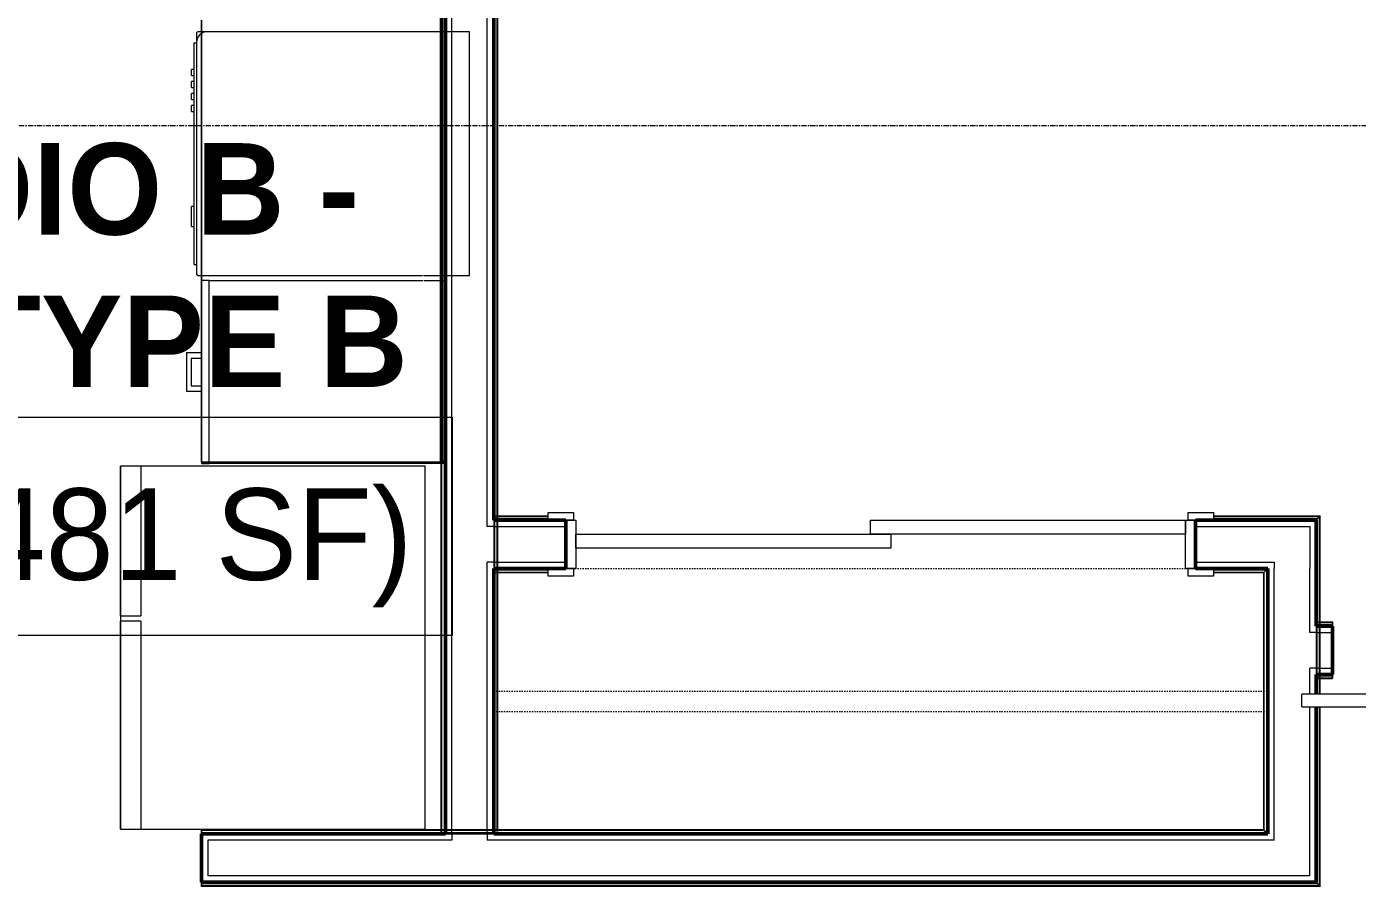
# Model space of a CAD drawing. Header units: inches. Extents: x -4235 to -464, y 9767 to 12347.
# Drawn here: x -3722.7 to -3591.7, y 10392.3 to 10476.9 of the extents above; entities that cross this region are included whole.
import ezdxf

# ---------------------------------------------------------------- set-up
doc = ezdxf.new("R2010")
doc.units = ezdxf.units.IN
doc.header["$MEASUREMENT"] = 0
doc.linetypes.add('Dash', pattern=[0.25, 0.125, -0.125])
doc.linetypes.add('Grid Line 1_2_', pattern=[0.875, 0.5, -0.125, 0.125, -0.125])
for name, color, linetype, lineweight in [('0-1', 7, 'Continuous', 5), ('0-2', 10, 'Continuous', 9), ('A-AREA-IDEN', 2, 'Continuous', 9), ('A-DOOR-1', 7, 'Continuous', 9), ('A-DOOR-2', 90, 'Continuous', 20), ('A-DOOR-3', 250, 'Continuous', 50), ('A-DOOR-FRAM-1', 90, 'Continuous', 20), ('A-WALL-1', 250, 'Continuous', 50), ('A-WALL-2', 50, 'Continuous', 13), ('A-WALL-3', 10, 'Continuous', 9), ('A-WALL-4', 254, 'Continuous', 9), ('A-WALL-5', 7, 'Continuous', 9), ('A-WALL-6', 113, 'Continuous', 9), ('Q-CASE-1', 254, 'Continuous', 9), ('Q-CASE-2', 7, 'Continuous', 9), ('Q-CASE-3', 10, 'Continuous', 9), ('Q-CASE-HDLN-1', 7, 'Dash', 9), ('Q-SPCQ-1', 7, 'Continuous', 9), ('Q-SPCQ-2', 10, 'Continuous', 9), ('Q-SPCQ-3', 254, 'Continuous', 9), ('S-GRID-1', 1, 'Grid Line 1_2_', 9)]:
    doc.layers.add(name, color=color, linetype=linetype, lineweight=lineweight)
doc.styles.add('Century Gothic', font='ufonts.com_century-gothic.ttf', dxfattribs={"height": 9})
doc.styles.add('Century Gothic_B', font='GOTHICB.TTF', dxfattribs={"height": 9})

# ---------------------------------------------------------------- blocks, each defined once
blk = doc.blocks.new('Basic Wall _ INT - W4BØF - _5_8 GYP - 2X4 WOOD_BATT_ - 5_8 GYP_ - ___-2693823-BACKGROUND - 3RD FLOOR')
at = {"layer": 'A-WALL-3'}
for p, q in [((-3595.78, 10418.06), (-3595.78, 10418.35)), ((-3595.78, 10418.35), (-3595.78, 10418.29)), ((-3595.78, 10418.29), (-3595.78, 10418.15)), ((-3595.78, 10418.14), (-3595.78, 10418.08)), ((-3595.78, 10418), (-3595.78, 10418.06)), ((-3595.78, 10417.96), (-3595.78, 10417.94)), ((-3595.58, 10418.29), (-3595.51, 10418.29)), ((-3595.49, 10418.29), (-3595.4, 10418.29)), ((-3557.45, 10418.29), (-3557.34, 10418.29)), ((-3557.34, 10418.29), (-3557.25, 10418.29)), ((-3557.25, 10418.29), (-3557.19, 10418.29)), ((-3557.05, 10418.29), (-3556.46, 10418.29)), ((-3552.3, 10417.94), (-3557.05, 10417.94)), ((-3556.42, 10418.29), (-3552.92, 10418.29)), ((-3552.88, 10418.29), (-3552.3, 10418.29)), ((-3552.15, 10418.29), (-3552.1, 10418.29)), ((-3552.09, 10418.29), (-3552, 10418.29)), ((-3552, 10418.29), (-3551.89, 10418.29)), ((-3504.48, 10417.94), (-3505.3, 10417.94)), ((-3504.48, 10418.08), (-3504.48, 10418.14)), ((-3504.48, 10417.94), (-3504.48, 10417.96))]:
    blk.add_line(p, q, dxfattribs=at)
at = {"layer": 'A-WALL-4'}
for p, q in [((-3595.78, 10417.98), (-3595.78, 10418)), ((-3595.78, 10417.94), (-3595.78, 10417.98)), ((-3594.18, 10417.94), (-3595.78, 10417.94)), ((-3595.58, 10418.35), (-3595.51, 10418.35)), ((-3595.49, 10418.35), (-3595.4, 10418.35)), ((-3595.37, 10418.29), (-3594.18, 10418.29)), ((-3594.18, 10418.29), (-3594.18, 10418.35)), ((-3594.18, 10418.15), (-3594.18, 10418.29)), ((-3594.18, 10418.08), (-3594.18, 10418.14)), ((-3594.18, 10417.94), (-3594.18, 10417.96)), ((-3558.18, 10418.35), (-3558.18, 10418.29)), ((-3558.18, 10418.29), (-3558.18, 10418.15)), ((-3558.18, 10418.29), (-3557.45, 10418.29)), ((-3558.18, 10418.14), (-3558.18, 10418.08)), ((-3558.18, 10417.96), (-3558.18, 10417.94)), ((-3557.05, 10417.94), (-3558.18, 10417.94)), ((-3557.45, 10418.35), (-3557.34, 10418.35)), ((-3557.34, 10418.35), (-3557.25, 10418.35)), ((-3557.25, 10418.35), (-3557.19, 10418.35)), ((-3557.05, 10418.35), (-3552.3, 10418.35)), ((-3556.44, 10418.06), (-3557.05, 10418.06)), ((-3552.92, 10418.06), (-3556.42, 10418.06)), ((-3552.3, 10418.06), (-3552.91, 10418.06)), ((-3505.3, 10417.94), (-3552.3, 10417.94)), ((-3552.15, 10418.35), (-3552.1, 10418.35)), ((-3552.09, 10418.35), (-3552, 10418.35)), ((-3552, 10418.35), (-3551.89, 10418.35)), ((-3551.89, 10418.29), (-3504.48, 10418.29)), ((-3504.48, 10418.06), (-3505.3, 10418.06)), ((-3504.48, 10418.29), (-3504.48, 10418.35)), ((-3504.48, 10418.16), (-3504.48, 10418.29)), ((-3504.48, 10418.14), (-3504.48, 10418.08)), ((-3504.48, 10418.08), (-3504.48, 10418.06)), ((-3504.48, 10418.06), (-3504.48, 10418.04)), ((-3504.48, 10418.04), (-3504.48, 10417.98)), ((-3504.48, 10417.98), (-3504.48, 10417.94))]:
    blk.add_line(p, q, dxfattribs=at)
at = {"layer": 'A-WALL-5'}
for p, q in [((-3594.18, 10418.06), (-3595.78, 10418.06)), ((-3595.37, 10418.35), (-3594.18, 10418.35)), ((-3594.18, 10418.35), (-3594.18, 10418.06)), ((-3594.18, 10418.06), (-3594.18, 10417.98)), ((-3594.18, 10417.98), (-3594.18, 10417.94)), ((-3558.18, 10418.06), (-3558.18, 10418.35)), ((-3558.18, 10418.35), (-3557.46, 10418.35)), ((-3557.05, 10418.06), (-3558.18, 10418.06)), ((-3558.18, 10417.98), (-3558.18, 10418.06)), ((-3558.18, 10417.94), (-3558.18, 10417.98)), ((-3505.3, 10418.06), (-3552.3, 10418.06)), ((-3551.89, 10418.35), (-3504.48, 10418.35)), ((-3504.48, 10418.35), (-3504.48, 10418.16))]:
    blk.add_line(p, q, dxfattribs=at)
blk = doc.blocks.new('Basic Wall _ INT - W4BØF - _5_8 GYP - 2X4 WOOD_BATT_ - 5_8 GYP_ - ___-2693824-BACKGROUND - 3RD FLOOR')
at = {"layer": 'A-WALL-3'}
for p, q in [((-3595.78, 10413.19), (-3595.78, 10413.17)), ((-3595.78, 10413.06), (-3595.78, 10413.13)), ((-3595.78, 10412.78), (-3595.78, 10413.06)), ((-3595.78, 10413.05), (-3595.78, 10412.99)), ((-3595.78, 10412.98), (-3595.78, 10412.84)), ((-3595.78, 10412.84), (-3595.78, 10412.78)), ((-3595.58, 10412.84), (-3595.53, 10412.84)), ((-3595.49, 10412.84), (-3595.37, 10412.84)), ((-3504.48, 10413.19), (-3505.3, 10413.19)), ((-3505.3, 10412.84), (-3504.48, 10412.84)), ((-3504.48, 10413.17), (-3504.48, 10413.19)), ((-3504.48, 10412.99), (-3504.48, 10413.05)), ((-3504.48, 10412.84), (-3504.48, 10412.98)), ((-3504.48, 10412.78), (-3504.48, 10412.84))]:
    blk.add_line(p, q, dxfattribs=at)
at = {"layer": 'A-WALL-4'}
for p, q in [((-3595.78, 10413.15), (-3595.78, 10413.19)), ((-3594.18, 10413.19), (-3595.78, 10413.19)), ((-3595.78, 10413.13), (-3595.78, 10413.15)), ((-3595.58, 10412.78), (-3595.53, 10412.78)), ((-3595.49, 10412.78), (-3595.37, 10412.78)), ((-3595.37, 10412.84), (-3594.18, 10412.84)), ((-3594.18, 10413.17), (-3594.18, 10413.19)), ((-3594.18, 10412.99), (-3594.18, 10413.05)), ((-3594.18, 10412.84), (-3594.18, 10412.98)), ((-3594.18, 10412.78), (-3594.18, 10412.84)), ((-3558.18, 10413.19), (-3558.18, 10413.17)), ((-3505.3, 10413.19), (-3558.18, 10413.19)), ((-3558.18, 10413.05), (-3558.18, 10412.99)), ((-3558.18, 10412.98), (-3558.18, 10412.84)), ((-3558.18, 10412.84), (-3558.18, 10412.78)), ((-3558.18, 10412.84), (-3505.3, 10412.84)), ((-3505.3, 10413.06), (-3504.48, 10413.06)), ((-3505.3, 10412.78), (-3504.48, 10412.78)), ((-3504.48, 10413.19), (-3504.48, 10413.15)), ((-3504.48, 10413.15), (-3504.48, 10413.13)), ((-3504.48, 10413.13), (-3504.48, 10413.09)), ((-3504.48, 10413.09), (-3504.48, 10413.07)), ((-3504.48, 10413.07), (-3504.48, 10413.06)), ((-3504.48, 10413.06), (-3504.48, 10412.78))]:
    blk.add_line(p, q, dxfattribs=at)
at = {"layer": 'A-WALL-5'}
for p, q in [((-3595.78, 10413.06), (-3594.18, 10413.06)), ((-3595.37, 10412.78), (-3594.18, 10412.78)), ((-3594.18, 10413.19), (-3594.18, 10413.15)), ((-3594.18, 10413.15), (-3594.18, 10413.06)), ((-3594.18, 10413.06), (-3594.18, 10412.78)), ((-3558.18, 10413.15), (-3558.18, 10413.19)), ((-3558.18, 10413.06), (-3558.18, 10413.15)), ((-3558.18, 10413.06), (-3505.3, 10413.06)), ((-3558.18, 10412.78), (-3558.18, 10413.06)), ((-3558.18, 10412.78), (-3505.3, 10412.78))]:
    blk.add_line(p, q, dxfattribs=at)
blk = doc.blocks.new('Basic Wall _ INT - W4BØF - _5_8 GYP - 2X4 WOOD_BATT_ - 5_8 GYP_ - ___-2693827-BACKGROUND - 3RD FLOOR')
at = {"layer": 'A-WALL-3'}
for p, q in [((-3676.74, 10423.61), (-3676.74, 10423.59)), ((-3676.74, 10423.49), (-3676.74, 10423.55)), ((-3676.74, 10423.2), (-3676.74, 10423.49)), ((-3676.74, 10423.47), (-3676.74, 10423.41)), ((-3676.74, 10423.41), (-3676.74, 10423.26)), ((-3676.74, 10423.26), (-3676.74, 10423.2)), ((-3676.59, 10423.26), (-3676.54, 10423.26)), ((-3676.52, 10423.26), (-3676.45, 10423.26)), ((-3676.43, 10423.26), (-3676.33, 10423.26)), ((-3669.64, 10423.61), (-3671.39, 10423.61)), ((-3605.89, 10423.61), (-3607.64, 10423.61)), ((-3600.94, 10423.2), (-3600.88, 10423.26)), ((-3600.88, 10423.26), (-3600.74, 10423.41)), ((-3600.73, 10423.41), (-3600.67, 10423.47)), ((-3600.55, 10423.59), (-3600.53, 10423.61))]:
    blk.add_line(p, q, dxfattribs=at)
at = {"layer": 'A-WALL-4'}
for p, q in [((-3676.74, 10423.57), (-3676.74, 10423.61)), ((-3671.39, 10423.61), (-3676.74, 10423.61)), ((-3676.74, 10423.55), (-3676.74, 10423.57)), ((-3676.59, 10423.2), (-3676.54, 10423.2)), ((-3676.52, 10423.2), (-3676.45, 10423.2)), ((-3676.43, 10423.2), (-3676.33, 10423.2)), ((-3676.33, 10423.26), (-3671.39, 10423.26)), ((-3600.53, 10423.61), (-3605.89, 10423.61)), ((-3605.89, 10423.26), (-3600.88, 10423.26))]:
    blk.add_line(p, q, dxfattribs=at)
at = {"layer": 'A-WALL-5'}
for p, q in [((-3676.74, 10423.49), (-3671.39, 10423.49)), ((-3676.33, 10423.2), (-3671.39, 10423.2)), ((-3605.89, 10423.49), (-3600.66, 10423.49)), ((-3605.89, 10423.2), (-3600.94, 10423.2))]:
    blk.add_line(p, q, dxfattribs=at)
at = {"layer": 'A-WALL-5', "flags": 128}
for points in [[(-3600.66, 10423.49), (-3600.67, 10423.47), (-3600.73, 10423.41), (-3600.82, 10423.32), (-3600.94, 10423.2)], [(-3600.57, 10423.57), (-3600.59, 10423.55), (-3600.61, 10423.53), (-3600.63, 10423.51), (-3600.64, 10423.5), (-3600.65, 10423.49), (-3600.66, 10423.49)]]:
    blk.add_lwpolyline(points, dxfattribs=at)
blk = doc.blocks.new('Basic Wall _ INT - W4BØF - _5_8 GYP - 2X4 WOOD_BATT_ - 5_8 GYP_ - ___-2693828-BACKGROUND - 3RD FLOOR')
at = {"layer": 'A-WALL-3'}
for p, q in [((-3676.74, 10428.49), (-3676.74, 10428.78)), ((-3676.74, 10428.78), (-3676.74, 10428.72)), ((-3676.74, 10428.72), (-3676.74, 10428.57)), ((-3676.74, 10428.57), (-3676.74, 10428.5)), ((-3676.74, 10428.43), (-3676.74, 10428.49)), ((-3676.74, 10428.39), (-3676.74, 10428.36)), ((-3676.58, 10428.72), (-3676.54, 10428.72)), ((-3676.52, 10428.72), (-3676.45, 10428.72)), ((-3676.42, 10428.72), (-3676.33, 10428.72)), ((-3669.64, 10428.36), (-3671.39, 10428.36)), ((-3595.78, 10428.36), (-3595.76, 10428.39)), ((-3595.64, 10428.5), (-3595.58, 10428.57)), ((-3595.57, 10428.57), (-3595.43, 10428.72)), ((-3595.43, 10428.72), (-3595.37, 10428.78))]:
    blk.add_line(p, q, dxfattribs=at)
at = {"layer": 'A-WALL-4'}
for p, q in [((-3676.74, 10428.41), (-3676.74, 10428.43)), ((-3676.74, 10428.36), (-3676.74, 10428.41)), ((-3671.39, 10428.36), (-3676.74, 10428.36)), ((-3676.58, 10428.78), (-3676.54, 10428.78)), ((-3676.52, 10428.78), (-3676.45, 10428.78)), ((-3676.42, 10428.78), (-3676.33, 10428.78)), ((-3676.33, 10428.72), (-3671.39, 10428.72)), ((-3605.89, 10428.72), (-3595.43, 10428.72)), ((-3595.78, 10428.36), (-3605.89, 10428.36))]:
    blk.add_line(p, q, dxfattribs=at)
at = {"layer": 'A-WALL-5'}
for p, q in [((-3671.39, 10428.49), (-3676.74, 10428.49)), ((-3676.33, 10428.78), (-3671.39, 10428.78)), ((-3605.89, 10428.78), (-3595.37, 10428.78)), ((-3595.66, 10428.49), (-3605.89, 10428.49))]:
    blk.add_line(p, q, dxfattribs=at)
at = {"layer": 'A-WALL-5', "flags": 128}
for points in [[(-3595.66, 10428.49), (-3595.66, 10428.49), (-3595.67, 10428.48), (-3595.68, 10428.47), (-3595.7, 10428.45), (-3595.72, 10428.43), (-3595.74, 10428.41)], [(-3595.37, 10428.78), (-3595.49, 10428.66), (-3595.58, 10428.57), (-3595.64, 10428.51), (-3595.66, 10428.49)]]:
    blk.add_lwpolyline(points, dxfattribs=at)
blk = doc.blocks.new('SLIDING - FLUSH - 5-0 x 6-8-3203586-BACKGROUND - 3RD FLOOR')
at = {"layer": 'A-DOOR-1'}
for p, q in [((-32.75, 3.25), (-30.25, 3.25)), ((-32.75, 2.5), (-32.75, 3.25)), ((-30.25, 3.25), (-30.25, 2.5)), ((30.25, 3.25), (32.75, 3.25)), ((30.25, 2.5), (30.25, 3.25)), ((32.75, 3.25), (32.75, 2.5)), ((-30.25, 2.5), (-32.75, 2.5)), ((32.75, 2.5), (30.25, 2.5)), ((-32.75, -2.25), (-30.25, -2.25)), ((-32.75, -3), (-32.75, -2.25)), ((-30.25, -2.25), (-30.25, -3)), ((30.25, -2.25), (32.75, -2.25)), ((30.25, -3), (30.25, -2.25)), ((32.75, -2.25), (32.75, -3)), ((-30.25, -3), (-32.75, -3)), ((32.75, -3), (30.25, -3))]:
    blk.add_line(p, q, dxfattribs=at)
at = {"layer": 'A-DOOR-2'}
for p, q in [((-1, -0.88), (-1, 0.5)), ((-1, 0.5), (30, 0.5)), ((30, 0.5), (30, -0.88)), ((-30, -2.25), (-30, -0.88)), ((-30, -0.88), (1, -0.88)), ((30, -0.88), (-1, -0.88)), ((1, -0.88), (1, -2.25)), ((1, -2.25), (-30, -2.25))]:
    blk.add_line(p, q, dxfattribs=at)
at = {"layer": 'A-DOOR-FRAM-1'}
for p, q in [((-31, -2.25), (-31, 2.5)), ((-31, 2.5), (-30, 2.5)), ((-30, 2.5), (-30, -2.25)), ((30, 2.5), (31, 2.5)), ((30, -2.25), (30, 2.5)), ((31, 2.5), (31, -2.25)), ((-30, -2.25), (-31, -2.25)), ((31, -2.25), (30, -2.25))]:
    blk.add_line(p, q, dxfattribs=at)
blk = doc.blocks.new('Basic Wall _ INT - W4BØF - _5_8 GYP - 2X4 WOOD_BATT_ - 5_8 GYP_ - ___-2693829-BACKGROUND - 3RD FLOOR')
at = {"layer": 'A-WALL-3'}
for p, q in [((-3681.84, 10546.99), (-3681.9, 10546.99)), ((-3681.7, 10546.99), (-3681.84, 10546.99)), ((-3681.84, 10545.94), (-3681.84, 10546.99)), ((-3681.63, 10546.99), (-3681.69, 10546.99)), ((-3681.49, 10546.99), (-3681.52, 10546.99)), ((-3681.49, 10546.99), (-3681.49, 10545.94)), ((-3681.84, 10543.51), (-3681.84, 10545.94)), ((-3681.62, 10545.94), (-3681.62, 10545.13)), ((-3681.62, 10545.04), (-3681.62, 10509.94)), ((-3681.49, 10545.94), (-3681.49, 10509.94)), ((-3681.84, 10509.94), (-3681.84, 10543.42)), ((-3681.49, 10509.94), (-3681.49, 10476.94)), ((-3681.84, 10476.44), (-3681.84, 10476.94)), ((-3681.62, 10476.94), (-3681.62, 10476.44)), ((-3681.49, 10476.94), (-3681.49, 10476.44)), ((-3681.84, 10437.06), (-3681.84, 10452.44)), ((-3681.62, 10452.44), (-3681.62, 10435.15)), ((-3681.49, 10452.44), (-3681.49, 10434.09)), ((-3681.84, 10434.09), (-3681.84, 10437.01)), ((-3681.62, 10435.05), (-3681.62, 10434.09)), ((-3681.62, 10397.49), (-3681.9, 10397.49)), ((-3681.9, 10397.49), (-3681.84, 10397.49)), ((-3681.84, 10397.81), (-3681.84, 10397.9)), ((-3681.84, 10397.71), (-3681.84, 10397.78)), ((-3681.84, 10397.65), (-3681.84, 10397.69)), ((-3681.84, 10397.49), (-3681.7, 10397.49)), ((-3681.69, 10397.49), (-3681.63, 10397.49)), ((-3681.56, 10397.49), (-3681.62, 10397.49)), ((-3681.52, 10397.49), (-3681.49, 10397.49))]:
    blk.add_line(p, q, dxfattribs=at)
at = {"layer": 'A-WALL-4'}
for p, q in [((-3681.9, 10546.99), (-3681.64, 10546.99)), ((-3681.9, 10545.94), (-3681.9, 10546.99)), ((-3681.64, 10546.99), (-3681.62, 10546.99)), ((-3681.62, 10546.99), (-3681.62, 10545.94)), ((-3681.62, 10546.99), (-3681.59, 10546.99)), ((-3681.59, 10546.99), (-3681.57, 10546.99)), ((-3681.57, 10546.99), (-3681.56, 10546.99)), ((-3681.56, 10546.99), (-3681.53, 10546.99)), ((-3681.53, 10546.99), (-3681.49, 10546.99)), ((-3681.9, 10520.19), (-3681.9, 10520.94)), ((-3681.9, 10476.44), (-3681.9, 10476.94)), ((-3681.9, 10437.59), (-3681.9, 10452.44)), ((-3681.9, 10434.09), (-3681.9, 10437.53)), ((-3681.84, 10397.9), (-3681.84, 10434.09)), ((-3681.49, 10434.09), (-3681.49, 10397.49)), ((-3681.9, 10397.81), (-3681.9, 10397.9)), ((-3681.9, 10397.71), (-3681.9, 10397.78)), ((-3681.9, 10397.65), (-3681.9, 10397.69)), ((-3681.53, 10397.49), (-3681.56, 10397.49)), ((-3681.49, 10397.49), (-3681.53, 10397.49))]:
    blk.add_line(p, q, dxfattribs=at)
at = {"layer": 'A-WALL-5'}
for p, q in [((-3681.9, 10397.9), (-3681.9, 10434.09)), ((-3681.62, 10434.09), (-3681.62, 10397.49))]:
    blk.add_line(p, q, dxfattribs=at)
blk = doc.blocks.new('Basic Wall _ INT - W4BØF - _5_8 GYP - 2X4 WOOD_BATT_ - 5_8 GYP_ - ___-2693830-BACKGROUND - 3RD FLOOR')
at = {"layer": 'A-WALL-3'}
for p, q in [((-3676.72, 10546.99), (-3676.74, 10546.99)), ((-3676.74, 10546.99), (-3676.74, 10545.94)), ((-3676.54, 10546.99), (-3676.6, 10546.99)), ((-3676.39, 10546.99), (-3676.54, 10546.99)), ((-3676.33, 10546.99), (-3676.39, 10546.99)), ((-3676.39, 10545.94), (-3676.39, 10546.99)), ((-3676.74, 10428.36), (-3676.74, 10423.61)), ((-3676.39, 10428.66), (-3676.39, 10428.77)), ((-3676.39, 10428.57), (-3676.39, 10428.65)), ((-3676.39, 10428.51), (-3676.39, 10428.56)), ((-3676.39, 10424.24), (-3676.39, 10428.33)), ((-3676.39, 10423.61), (-3676.39, 10424.21)), ((-3676.39, 10423.41), (-3676.39, 10423.47)), ((-3676.39, 10423.32), (-3676.39, 10423.41)), ((-3676.39, 10423.2), (-3676.39, 10423.31)), ((-3676.74, 10397.49), (-3676.72, 10397.49)), ((-3676.62, 10397.49), (-3676.68, 10397.49)), ((-3676.33, 10397.49), (-3676.62, 10397.49)), ((-3676.6, 10397.49), (-3676.54, 10397.49)), ((-3676.54, 10397.49), (-3676.39, 10397.49)), ((-3676.39, 10397.82), (-3676.39, 10397.9)), ((-3676.39, 10397.72), (-3676.39, 10397.78)), ((-3676.39, 10397.49), (-3676.33, 10397.49))]:
    blk.add_line(p, q, dxfattribs=at)
at = {"layer": 'A-WALL-4'}
for p, q in [((-3676.74, 10546.99), (-3676.7, 10546.99)), ((-3676.7, 10546.99), (-3676.64, 10546.99)), ((-3676.64, 10546.99), (-3676.63, 10546.99)), ((-3676.63, 10546.99), (-3676.62, 10546.99)), ((-3676.62, 10545.94), (-3676.62, 10546.99)), ((-3676.62, 10546.99), (-3676.33, 10546.99)), ((-3676.33, 10545.94), (-3676.33, 10546.99)), ((-3676.74, 10545.94), (-3676.74, 10428.36)), ((-3676.39, 10428.77), (-3676.39, 10545.94)), ((-3676.62, 10424.24), (-3676.62, 10428.35)), ((-3676.33, 10428.66), (-3676.33, 10428.77)), ((-3676.33, 10428.57), (-3676.33, 10428.65)), ((-3676.33, 10428.51), (-3676.33, 10428.56)), ((-3676.33, 10424.24), (-3676.33, 10428.33)), ((-3676.62, 10423.61), (-3676.62, 10424.23)), ((-3676.33, 10423.61), (-3676.33, 10424.2)), ((-3676.74, 10423.61), (-3676.74, 10397.49)), ((-3676.39, 10397.9), (-3676.39, 10423.2)), ((-3676.33, 10423.41), (-3676.33, 10423.47)), ((-3676.33, 10423.32), (-3676.33, 10423.41)), ((-3676.33, 10423.2), (-3676.33, 10423.31)), ((-3676.7, 10397.49), (-3676.74, 10397.49)), ((-3676.68, 10397.49), (-3676.7, 10397.49)), ((-3676.33, 10397.82), (-3676.33, 10397.9)), ((-3676.33, 10397.72), (-3676.33, 10397.78))]:
    blk.add_line(p, q, dxfattribs=at)
at = {"layer": 'A-WALL-5'}
for p, q in [((-3676.62, 10428.36), (-3676.62, 10545.94)), ((-3676.33, 10428.78), (-3676.33, 10545.94)), ((-3676.62, 10397.49), (-3676.62, 10423.61)), ((-3676.33, 10397.9), (-3676.33, 10423.2))]:
    blk.add_line(p, q, dxfattribs=at)
blk = doc.blocks.new('Basic Wall _ INT - W4BØF - _5_8 GYP - 2X4 WOOD_BATT_ - 5_8 GYP_ - ___-2693831-BACKGROUND - 3RD FLOOR')
at = {"layer": 'A-WALL-3'}
for p, q in [((-3681.79, 10397.84), (-3681.9, 10397.84)), ((-3681.69, 10397.84), (-3681.78, 10397.84)), ((-3681.64, 10397.84), (-3681.69, 10397.84)), ((-3680.87, 10397.84), (-3681.49, 10397.84)), ((-3681.49, 10397.49), (-3676.74, 10397.49)), ((-3677.37, 10397.84), (-3680.82, 10397.84)), ((-3676.74, 10397.84), (-3677.36, 10397.84)), ((-3676.54, 10397.84), (-3676.6, 10397.84)), ((-3676.45, 10397.84), (-3676.54, 10397.84)), ((-3676.33, 10397.84), (-3676.45, 10397.84)), ((-3600.88, 10397.84), (-3600.94, 10397.9)), ((-3600.74, 10397.7), (-3600.88, 10397.84)), ((-3600.67, 10397.63), (-3600.73, 10397.69)), ((-3600.53, 10397.49), (-3600.55, 10397.51))]:
    blk.add_line(p, q, dxfattribs=at)
at = {"layer": 'A-WALL-4'}
for p, q in [((-3705.49, 10397.9), (-3705.49, 10397.84)), ((-3705.49, 10397.84), (-3705.49, 10397.7)), ((-3681.9, 10397.84), (-3705.49, 10397.84)), ((-3705.49, 10397.69), (-3705.49, 10397.63)), ((-3705.49, 10397.51), (-3705.49, 10397.49)), ((-3705.49, 10397.49), (-3681.49, 10397.49)), ((-3681.79, 10397.9), (-3681.9, 10397.9)), ((-3681.69, 10397.9), (-3681.78, 10397.9)), ((-3681.64, 10397.9), (-3681.69, 10397.9)), ((-3680.82, 10397.9), (-3681.49, 10397.9)), ((-3680.87, 10397.61), (-3681.49, 10397.61)), ((-3677.37, 10397.61), (-3680.85, 10397.61)), ((-3677.37, 10397.9), (-3680.81, 10397.9)), ((-3676.74, 10397.9), (-3677.36, 10397.9)), ((-3676.74, 10397.61), (-3677.36, 10397.61)), ((-3676.74, 10397.49), (-3600.53, 10397.49)), ((-3676.54, 10397.9), (-3676.6, 10397.9)), ((-3676.45, 10397.9), (-3676.54, 10397.9)), ((-3676.33, 10397.9), (-3676.45, 10397.9)), ((-3600.88, 10397.84), (-3676.33, 10397.84))]:
    blk.add_line(p, q, dxfattribs=at)
at = {"layer": 'A-WALL-5'}
for p, q in [((-3705.49, 10397.61), (-3705.49, 10397.9)), ((-3681.9, 10397.9), (-3705.49, 10397.9)), ((-3681.49, 10397.61), (-3705.49, 10397.61)), ((-3705.49, 10397.53), (-3705.49, 10397.61)), ((-3705.49, 10397.49), (-3705.49, 10397.53)), ((-3600.66, 10397.61), (-3676.74, 10397.61)), ((-3600.94, 10397.9), (-3676.33, 10397.9))]:
    blk.add_line(p, q, dxfattribs=at)
at = {"layer": 'A-WALL-5', "flags": 128}
for points in [[(-3600.94, 10397.9), (-3600.82, 10397.78), (-3600.73, 10397.69), (-3600.67, 10397.63), (-3600.66, 10397.61)], [(-3600.66, 10397.61), (-3600.65, 10397.61), (-3600.64, 10397.6), (-3600.63, 10397.59), (-3600.61, 10397.57), (-3600.59, 10397.55), (-3600.57, 10397.53)]]:
    blk.add_lwpolyline(points, dxfattribs=at)
blk = doc.blocks.new('Basic Wall _ INT - W4BØF - _5_8 GYP - 2X4 WOOD_BATT_ - 5_8 GYP_ - ___-2693832-BACKGROUND - 3RD FLOOR')
at = {"layer": 'A-WALL-3'}
for p, q in [((-3595.76, 10392.72), (-3595.78, 10392.74)), ((-3595.58, 10392.54), (-3595.64, 10392.6)), ((-3595.43, 10392.39), (-3595.57, 10392.53)), ((-3595.37, 10392.33), (-3595.43, 10392.39))]:
    blk.add_line(p, q, dxfattribs=at)
at = {"layer": 'A-WALL-4'}
for p, q in [((-3705.49, 10392.74), (-3705.49, 10392.72)), ((-3705.49, 10392.74), (-3595.78, 10392.74)), ((-3705.49, 10392.6), (-3705.49, 10392.54)), ((-3705.49, 10392.53), (-3705.49, 10392.39)), ((-3705.49, 10392.39), (-3705.49, 10392.33)), ((-3595.43, 10392.39), (-3705.49, 10392.39))]:
    blk.add_line(p, q, dxfattribs=at)
at = {"layer": 'A-WALL-5'}
for p, q in [((-3705.49, 10392.7), (-3705.49, 10392.74)), ((-3705.49, 10392.61), (-3705.49, 10392.7)), ((-3705.49, 10392.61), (-3595.66, 10392.61)), ((-3705.49, 10392.33), (-3705.49, 10392.61)), ((-3595.37, 10392.33), (-3705.49, 10392.33))]:
    blk.add_line(p, q, dxfattribs=at)
at = {"layer": 'A-WALL-5', "flags": 128}
for points in [[(-3595.74, 10392.7), (-3595.72, 10392.68), (-3595.7, 10392.66), (-3595.68, 10392.64), (-3595.67, 10392.63), (-3595.66, 10392.62), (-3595.66, 10392.61)], [(-3595.66, 10392.61), (-3595.64, 10392.59), (-3595.58, 10392.54), (-3595.49, 10392.45), (-3595.37, 10392.33)]]:
    blk.add_lwpolyline(points, dxfattribs=at)
blk = doc.blocks.new('Basic Wall _ INT - W4BØF - _5_8 GYP - 2X4 WOOD_BATT_ - 5_8 GYP_ - ___-2693833-BACKGROUND - 3RD FLOOR')
at = {"layer": 'A-WALL-3'}
for p, q in [((-3595.76, 10428.39), (-3595.78, 10428.36)), ((-3595.58, 10428.57), (-3595.64, 10428.5)), ((-3595.43, 10428.72), (-3595.57, 10428.57)), ((-3595.37, 10428.78), (-3595.43, 10428.72)), ((-3595.78, 10417.94), (-3595.78, 10413.19)), ((-3595.43, 10418.23), (-3595.43, 10418.33)), ((-3595.43, 10418.14), (-3595.43, 10418.21)), ((-3595.43, 10418.08), (-3595.43, 10418.13)), ((-3595.43, 10413.19), (-3595.43, 10417.94)), ((-3595.43, 10412.99), (-3595.43, 10413.03)), ((-3595.43, 10412.9), (-3595.43, 10412.97)), ((-3595.43, 10412.78), (-3595.43, 10412.87)), ((-3595.78, 10392.74), (-3595.76, 10392.72)), ((-3595.64, 10392.6), (-3595.58, 10392.54)), ((-3595.57, 10392.53), (-3595.43, 10392.39)), ((-3595.43, 10392.39), (-3595.37, 10392.33))]:
    blk.add_line(p, q, dxfattribs=at)
at = {"layer": 'A-WALL-4'}
for p, q in [((-3595.78, 10428.36), (-3595.78, 10417.94)), ((-3595.43, 10418.35), (-3595.43, 10428.72)), ((-3595.66, 10413.19), (-3595.66, 10417.94)), ((-3595.37, 10418.23), (-3595.37, 10418.32)), ((-3595.37, 10418.14), (-3595.37, 10418.21)), ((-3595.37, 10413.19), (-3595.37, 10417.94)), ((-3595.78, 10413.19), (-3595.78, 10411.24)), ((-3595.43, 10411.24), (-3595.43, 10412.78)), ((-3595.37, 10412.9), (-3595.37, 10412.96)), ((-3595.37, 10412.78), (-3595.37, 10412.86)), ((-3595.78, 10409.99), (-3595.78, 10392.74)), ((-3595.43, 10392.39), (-3595.43, 10409.99))]:
    blk.add_line(p, q, dxfattribs=at)
at = {"layer": 'A-WALL-5'}
for p, q in [((-3595.66, 10417.94), (-3595.66, 10428.49)), ((-3595.37, 10418.35), (-3595.37, 10428.78)), ((-3595.66, 10411.24), (-3595.66, 10413.19)), ((-3595.37, 10411.24), (-3595.37, 10412.78)), ((-3595.66, 10392.61), (-3595.66, 10409.99)), ((-3595.37, 10392.33), (-3595.37, 10409.99))]:
    blk.add_line(p, q, dxfattribs=at)
at = {"layer": 'A-WALL-5', "flags": 128}
for points in [[(-3595.74, 10428.41), (-3595.72, 10428.43), (-3595.7, 10428.45), (-3595.68, 10428.47), (-3595.67, 10428.48), (-3595.66, 10428.49), (-3595.66, 10428.49)], [(-3595.66, 10428.49), (-3595.64, 10428.51), (-3595.58, 10428.57), (-3595.49, 10428.66), (-3595.37, 10428.78)], [(-3595.66, 10392.61), (-3595.66, 10392.62), (-3595.67, 10392.63), (-3595.68, 10392.64), (-3595.7, 10392.66), (-3595.72, 10392.68), (-3595.74, 10392.7)], [(-3595.37, 10392.33), (-3595.49, 10392.45), (-3595.58, 10392.54), (-3595.64, 10392.59), (-3595.66, 10392.61)]]:
    blk.add_lwpolyline(points, dxfattribs=at)
blk = doc.blocks.new('Basic Wall _ INT - W4BØF - _5_8 GYP - 2X4 WOOD_BATT_ - 5_8 GYP_ - ___-2693834-BACKGROUND - 3RD FLOOR')
at = {"layer": 'A-WALL-3'}
for p, q in [((-3600.88, 10423.26), (-3600.94, 10423.2)), ((-3600.74, 10423.41), (-3600.88, 10423.26)), ((-3600.67, 10423.47), (-3600.73, 10423.41)), ((-3600.53, 10423.61), (-3600.55, 10423.59)), ((-3600.94, 10397.9), (-3600.88, 10397.84)), ((-3600.88, 10397.84), (-3600.74, 10397.7)), ((-3600.73, 10397.69), (-3600.67, 10397.63)), ((-3600.55, 10397.51), (-3600.53, 10397.49))]:
    blk.add_line(p, q, dxfattribs=at)
at = {"layer": 'A-WALL-4'}
for p, q in [((-3600.88, 10397.84), (-3600.88, 10423.26)), ((-3600.53, 10423.61), (-3600.53, 10397.49))]:
    blk.add_line(p, q, dxfattribs=at)
at = {"layer": 'A-WALL-5'}
for p, q in [((-3600.94, 10397.9), (-3600.94, 10423.2)), ((-3600.66, 10423.49), (-3600.66, 10397.61))]:
    blk.add_line(p, q, dxfattribs=at)
at = {"layer": 'A-WALL-5', "flags": 128}
for points in [[(-3600.94, 10423.2), (-3600.82, 10423.32), (-3600.73, 10423.41), (-3600.67, 10423.47), (-3600.66, 10423.49)], [(-3600.66, 10423.49), (-3600.65, 10423.49), (-3600.64, 10423.5), (-3600.63, 10423.51), (-3600.61, 10423.53), (-3600.59, 10423.55), (-3600.57, 10423.57)], [(-3600.66, 10397.61), (-3600.67, 10397.63), (-3600.73, 10397.69), (-3600.82, 10397.78), (-3600.94, 10397.9)], [(-3600.57, 10397.53), (-3600.59, 10397.55), (-3600.61, 10397.57), (-3600.63, 10397.59), (-3600.64, 10397.6), (-3600.65, 10397.61), (-3600.66, 10397.61)]]:
    blk.add_lwpolyline(points, dxfattribs=at)
blk = doc.blocks.new('BARN - FLUSH - 3-0 x 7-0 BARN DOOR-2961665-BACKGROUND - 3RD FLOOR')
at = {"layer": 'A-DOOR-1'}
for p, q in [((21, 5.57), (-60, 5.57)), ((-60, 4.95), (-60, 5.57)), ((-56, 6), (-54.5, 6)), ((-56, 6), (-56, 5.67)), ((-56, 5.67), (-54.5, 5.67)), ((-54.5, 5.67), (-54.5, 6)), ((-23.5, 6), (-22, 6)), ((-23.5, 5.67), (-23.5, 6)), ((-23.5, 5.67), (-22, 5.67)), ((-22, 6), (-22, 5.67)), ((21, 5.57), (21, 4.95)), ((-60, 4.32), (-60, 4.95)), ((-60, 4.32), (21, 4.32)), ((-52, 4.07), (-26, 4.07)), ((21, 4.95), (21, 4.32))]:
    blk.add_line(p, q, dxfattribs=at)
at = {"layer": 'A-DOOR-3'}
for p, q in [((-57, 5.82), (-56, 5.82)), ((-57, 5.57), (-57, 5.82)), ((-54.5, 5.82), (-23.5, 5.82)), ((-22, 5.82), (-21, 5.82)), ((-21, 5.82), (-21, 5.57)), ((-57, 4.07), (-57, 4.32)), ((-52, 4.07), (-57, 4.07)), ((-52, 4.33), (-52, 4.07)), ((-26, 4.07), (-26, 4.32)), ((-21, 4.07), (-26, 4.07)), ((-21, 4.32), (-21, 4.07))]:
    blk.add_line(p, q, dxfattribs=at)
blk = doc.blocks.new('OD_CW_Closet - OD_CW_Closet-2749099-BACKGROUND - 3RD FLOOR')
at = {"layer": 'Q-CASE-HDLN-1'}
for p, q in [((0.74, -24), (0.74, 2.12)), ((0.74, 2.12), (76.95, 2.12)), ((76.95, 2.12), (76.95, -24)), ((0.74, -9.94), (76.95, -9.94)), ((0.74, -11.94), (76.95, -11.94)), ((76.95, -24), (0.74, -24))]:
    blk.add_line(p, q, dxfattribs=at)
blk = doc.blocks.new('Refrigerator_-_Side-by-Side_6047 - 36_ X 30_-345559-BACKGROUND - 3RD FLOOR')
at = {"layer": 'Q-SPCQ-1'}
for p, q in [((17.87, 14.42), (-17.88, 14.42)), ((-17.88, 14.42), (-17.88, -15.58)), ((17.87, -15.58), (17.87, 14.42)), ((-17.88, -13.58), (-3.13, -13.58)), ((-17.88, -13.58), (-17.88, -15.58)), ((-3.13, -15.58), (-3.13, -13.58)), ((-2.63, -13.58), (17.87, -13.58)), ((-2.63, -13.58), (-2.63, -15.58)), ((17.87, -15.58), (17.87, -13.58)), ((-17.88, -15.58), (17.87, -15.58)), ((-3.13, -15.58), (-17.88, -15.58)), ((17.87, -15.58), (-2.63, -15.58))]:
    blk.add_line(p, q, dxfattribs=at)
blk = doc.blocks.new('Dishwasher_15404 - 34_ counter-V15-BACKGROUND - 3RD FLOOR')
at = {"layer": 'Q-SPCQ-1'}
for p, q in [((26.68, 0), (26.37, 0)), ((26.87, -22.93), (26.87, -0.2)), ((27.12, -1.09), (26.87, -1.09)), ((27.12, -1.09), (27.12, -22.91)), ((27.37, -4.82), (27.12, -4.82)), ((27.37, -4.82), (27.37, -5.81)), ((27.37, -5.81), (27.37, -6.79)), ((27.12, -6.79), (27.37, -6.79)), ((27.37, -16.15), (27.12, -16.15)), ((27.12, -16.74), (27.37, -16.74)), ((27.37, -16.15), (27.37, -16.74)), ((27.37, -17.33), (27.12, -17.33)), ((27.12, -17.92), (27.37, -17.92)), ((27.37, -17.33), (27.37, -17.92)), ((27.37, -18.51), (27.12, -18.51)), ((27.12, -19.1), (27.37, -19.1)), ((27.37, -18.51), (27.37, -19.1)), ((27.37, -19.69), (27.12, -19.69)), ((27.12, -20.28), (27.37, -20.28)), ((27.37, -19.69), (27.37, -20.28)), ((27.12, -22.91), (26.87, -22.91)), ((26.87, -23.8), (26.87, -22.93)), ((26.37, -24), (26.68, -24))]:
    blk.add_line(p, q, dxfattribs=at)
for centre, radius, start, end in [((26.68, -0.2), 0.197, 360, 90), ((26.68, -0.2), 0.197, 15, 90), ((25.8, -22.93), 1.07, 302.2142, 0), ((26.68, -23.8), 0.197, 270, 0)]:
    blk.add_arc(centre, radius, start, end, dxfattribs=at)
at = {"layer": 'Q-SPCQ-2'}
for p, q in [((2.75, 0), (2.37, 0)), ((2.37, -24), (2.75, -24))]:
    blk.add_line(p, q, dxfattribs=at)
at = {"layer": 'Q-SPCQ-3'}
for p, q in [((2.37, 0), (0, 0)), ((0, 0), (0, -24)), ((4.54, 0), (2.75, 0)), ((26.37, 0), (4.62, 0)), ((0, -24), (2.37, -24)), ((2.75, -24), (7.37, -24)), ((7.4, -24), (25.8, -24)), ((25.8, -24), (26.37, -24))]:
    blk.add_line(p, q, dxfattribs=at)
blk.add_arc((25.8, -22.93), 1.07, 270, 300, dxfattribs=at)
blk = doc.blocks.new('Base Cabinet 3 Drawer 230 - Base Cabinet 3 Drawer 230 18_-V17-BACKGROUND - 3RD FLOOR')
at = {"layer": 'Q-CASE-1'}
for p, q in [((-8.26, -2.11), (-8.26, -0.38)), ((9.59, 0), (9.74, 0)), ((-8.26, -23.25), (-8.26, -2.18)), ((-8.26, -23.25), (-8.26, -24)), ((9.59, -23.25), (-8.26, -23.25))]:
    blk.add_line(p, q, dxfattribs=at)
at = {"layer": 'Q-CASE-2'}
for p, q in [((9.74, 0), (9.74, -23.25)), ((9.74, -23.25), (9.59, -23.25)), ((9.74, -24), (9.74, -23.25)), ((-8.26, -24), (9.74, -24)), ((-1.14, -24), (-0.64, -24)), ((-1.14, -24), (-1.14, -25.5)), ((-0.64, -25), (-0.64, -24)), ((2.61, -24), (2.11, -24)), ((2.11, -24), (2.11, -25)), ((2.61, -25.5), (2.61, -24)), ((-1.14, -25.5), (2.61, -25.5)), ((2.11, -25), (-0.64, -25))]:
    blk.add_line(p, q, dxfattribs=at)
at = {"layer": 'Q-CASE-3'}
for p, q in [((-8.26, -0.38), (-8.26, 0)), ((-8.26, 0), (9.59, 0))]:
    blk.add_line(p, q, dxfattribs=at)
blk = doc.blocks.new('CTR - 1st Phase - Unit Layouts_rvt-1-BACKGROUND - 3RD FLOOR')
at = {"layer": 'A-WALL-1'}
for p, q in [((-3681.49, 10546.99), (-3681.49, 10397.49)), ((-3676.74, 10428.36), (-3676.74, 10546.99)), ((-3681.49, 10434.09), (-3681.49, 10545.94)), ((-3681.87, 10509.69), (-3681.87, 10434.09)), ((-3681.87, 10434.09), (-3681.49, 10434.09)), ((-3669.64, 10428.36), (-3676.74, 10428.36)), ((-3669.64, 10423.61), (-3669.64, 10428.36)), ((-3595.78, 10428.36), (-3607.64, 10428.36)), ((-3607.64, 10428.36), (-3607.64, 10423.61)), ((-3595.78, 10427.74), (-3595.78, 10428.36)), ((-3595.78, 10423.61), (-3595.78, 10427.74)), ((-3676.74, 10423.61), (-3669.64, 10423.61)), ((-3676.74, 10397.49), (-3676.74, 10423.61)), ((-3607.64, 10423.61), (-3600.53, 10423.61)), ((-3600.53, 10423.61), (-3600.53, 10397.49)), ((-3595.78, 10417.94), (-3595.78, 10423.61)), ((-3594.18, 10417.94), (-3595.78, 10417.94)), ((-3594.18, 10413.19), (-3594.18, 10417.94)), ((-3595.78, 10413.19), (-3594.18, 10413.19)), ((-3595.78, 10411.24), (-3595.78, 10413.19)), ((-3595.78, 10392.74), (-3595.78, 10409.99)), ((-3681.49, 10397.49), (-3705.49, 10397.49)), ((-3705.49, 10397.49), (-3705.49, 10396.86)), ((-3705.49, 10396.86), (-3705.49, 10393.36)), ((-3600.53, 10397.49), (-3676.74, 10397.49)), ((-3705.49, 10393.36), (-3705.49, 10392.74)), ((-3705.49, 10392.74), (-3600.53, 10392.74)), ((-3600.53, 10392.74), (-3596.41, 10392.74)), ((-3596.41, 10392.74), (-3595.78, 10392.74))]:
    blk.add_line(p, q, dxfattribs=at)
at = {"layer": 'A-WALL-2'}
for p, q in [((-3680.87, 10397.49), (-3680.87, 10546.36)), ((-3677.37, 10427.74), (-3677.37, 10546.36)), ((-3676.74, 10427.74), (-3677.37, 10427.74)), ((-3676.74, 10427.74), (-3669.64, 10427.74)), ((-3607.64, 10427.74), (-3596.41, 10427.74)), ((-3596.41, 10427.74), (-3596.41, 10424.24)), ((-3676.74, 10424.24), (-3677.37, 10424.24)), ((-3677.37, 10397.49), (-3677.37, 10424.24)), ((-3676.74, 10424.24), (-3669.64, 10424.24)), ((-3607.64, 10424.24), (-3599.91, 10424.24)), ((-3599.91, 10424.24), (-3599.91, 10423.61)), ((-3596.41, 10424.24), (-3596.41, 10423.61)), ((-3599.91, 10396.86), (-3599.91, 10423.61)), ((-3596.41, 10417.31), (-3596.41, 10423.61)), ((-3595.78, 10417.31), (-3596.41, 10417.31)), ((-3595.78, 10417.31), (-3594.18, 10417.31)), ((-3595.78, 10413.81), (-3596.41, 10413.81)), ((-3596.41, 10411.24), (-3596.41, 10413.81)), ((-3595.78, 10413.81), (-3594.18, 10413.81)), ((-3596.41, 10393.36), (-3596.41, 10409.99)), ((-3704.87, 10396.86), (-3704.87, 10393.36)), ((-3680.87, 10396.86), (-3704.87, 10396.86)), ((-3680.87, 10397.49), (-3680.87, 10396.86)), ((-3677.37, 10397.49), (-3677.37, 10396.86)), ((-3600.53, 10396.86), (-3677.37, 10396.86)), ((-3599.91, 10396.86), (-3600.53, 10396.86)), ((-3600.53, 10393.36), (-3704.87, 10393.36)), ((-3599.91, 10393.36), (-3600.53, 10393.36)), ((-3596.41, 10393.36), (-3599.91, 10393.36))]:
    blk.add_line(p, q, dxfattribs=at)
at = {"layer": 'A-WALL-3'}
for p, q in [((-3681.49, 10434.09), (-3681.49, 10545.94)), ((-3676.74, 10428.78), (-3676.74, 10545.94)), ((-3681.49, 10476.94), (-3681.49, 10476.44)), ((-3681.49, 10452.44), (-3681.49, 10434.09)), ((-3681.49, 10434.09), (-3681.49, 10397.9)), ((-3676.74, 10428.51), (-3676.74, 10428.78)), ((-3676.54, 10428.36), (-3676.58, 10428.36)), ((-3676.45, 10428.36), (-3676.52, 10428.36)), ((-3676.33, 10428.36), (-3676.42, 10428.36)), ((-3671.39, 10428.36), (-3676.33, 10428.36)), ((-3669.64, 10428.36), (-3671.39, 10428.36)), ((-3669.64, 10428.36), (-3669.64, 10423.61)), ((-3607.64, 10423.61), (-3607.64, 10428.36)), ((-3595.78, 10428.36), (-3605.89, 10428.36)), ((-3595.78, 10428.36), (-3595.78, 10423.61)), ((-3676.74, 10423.2), (-3676.74, 10423.47)), ((-3676.74, 10397.9), (-3676.74, 10423.2)), ((-3676.59, 10423.61), (-3676.54, 10423.61)), ((-3676.52, 10423.61), (-3676.45, 10423.61)), ((-3676.43, 10423.61), (-3676.33, 10423.61)), ((-3676.33, 10423.61), (-3671.39, 10423.61)), ((-3671.39, 10423.61), (-3669.64, 10423.61)), ((-3607.64, 10423.61), (-3605.89, 10423.61)), ((-3605.89, 10423.61), (-3600.53, 10423.61)), ((-3600.53, 10423.61), (-3600.53, 10397.49)), ((-3595.78, 10418.35), (-3595.78, 10423.61)), ((-3595.78, 10418.08), (-3595.78, 10418.35)), ((-3595.51, 10417.94), (-3595.58, 10417.94)), ((-3595.4, 10417.94), (-3595.49, 10417.94)), ((-3594.18, 10417.94), (-3595.37, 10417.94)), ((-3595.78, 10412.78), (-3595.78, 10413.04)), ((-3595.78, 10411.24), (-3595.78, 10412.78)), ((-3595.58, 10413.19), (-3595.53, 10413.19)), ((-3595.49, 10413.19), (-3595.37, 10413.19)), ((-3595.37, 10413.19), (-3594.18, 10413.19)), ((-3595.78, 10392.74), (-3595.78, 10409.99)), ((-3681.9, 10397.49), (-3705.49, 10397.49)), ((-3681.64, 10397.49), (-3681.9, 10397.49)), ((-3681.49, 10397.9), (-3681.49, 10397.81)), ((-3681.49, 10397.78), (-3681.49, 10397.71)), ((-3681.49, 10397.69), (-3681.49, 10397.65)), ((-3676.74, 10397.82), (-3676.74, 10397.9)), ((-3676.74, 10397.72), (-3676.74, 10397.78)), ((-3676.33, 10397.49), (-3676.6, 10397.49)), ((-3600.53, 10397.49), (-3676.33, 10397.49)), ((-3705.49, 10392.74), (-3600.53, 10392.74)), ((-3595.78, 10392.74), (-3600.53, 10392.74))]:
    blk.add_line(p, q, dxfattribs=at)
at = {"layer": 'A-WALL-4'}
for p, q in [((-3681.87, 10509.69), (-3681.87, 10434.09)), ((-3681.49, 10434.09), (-3681.87, 10434.09)), ((-3594.18, 10417.94), (-3594.18, 10413.19)), ((-3705.49, 10392.74), (-3705.49, 10397.49))]:
    blk.add_line(p, q, dxfattribs=at)
at = {"layer": 'A-WALL-6'}
for p, q in [((-3681.49, 10434.09), (-3681.49, 10545.94)), ((-3681.49, 10545.94), (-3681.49, 10434.09)), ((-3705.49, 10477.58), (-3705.49, 10434.09)), ((-3705.49, 10434.09), (-3705.49, 10477.58)), ((-3705.49, 10434.09), (-3681.87, 10434.09)), ((-3681.87, 10434.09), (-3705.49, 10434.09)), ((-3681.87, 10434.09), (-3681.49, 10434.09)), ((-3681.49, 10434.09), (-3681.87, 10434.09))]:
    blk.add_line(p, q, dxfattribs=at)
at = {"layer": '0-2'}
for name, p in [('Basic Wall _ INT - W4BØF - _5_8 GYP - 2X4 WOOD_BATT_ - 5_8 GYP_ - ___-2693829-BACKGROUND - 3RD FLOOR', (0, 0)), ('Basic Wall _ INT - W4BØF - _5_8 GYP - 2X4 WOOD_BATT_ - 5_8 GYP_ - ___-2693830-BACKGROUND - 3RD FLOOR', (0, 0)), ('Basic Wall _ INT - W4BØF - _5_8 GYP - 2X4 WOOD_BATT_ - 5_8 GYP_ - ___-2693828-BACKGROUND - 3RD FLOOR', (0, 0)), ('Basic Wall _ INT - W4BØF - _5_8 GYP - 2X4 WOOD_BATT_ - 5_8 GYP_ - ___-2693833-BACKGROUND - 3RD FLOOR', (0, 0)), ('Basic Wall _ INT - W4BØF - _5_8 GYP - 2X4 WOOD_BATT_ - 5_8 GYP_ - ___-2693827-BACKGROUND - 3RD FLOOR', (0, 0)), ('OD_CW_Closet - OD_CW_Closet-2749099-BACKGROUND - 3RD FLOOR', (-3677.48, 10421.49)), ('Basic Wall _ INT - W4BØF - _5_8 GYP - 2X4 WOOD_BATT_ - 5_8 GYP_ - ___-2693834-BACKGROUND - 3RD FLOOR', (0, 0)), ('Basic Wall _ INT - W4BØF - _5_8 GYP - 2X4 WOOD_BATT_ - 5_8 GYP_ - ___-2693823-BACKGROUND - 3RD FLOOR', (0, 0)), ('Basic Wall _ INT - W4BØF - _5_8 GYP - 2X4 WOOD_BATT_ - 5_8 GYP_ - ___-2693824-BACKGROUND - 3RD FLOOR', (0, 0)), ('Basic Wall _ INT - W4BØF - _5_8 GYP - 2X4 WOOD_BATT_ - 5_8 GYP_ - ___-2693831-BACKGROUND - 3RD FLOOR', (0, 0)), ('Basic Wall _ INT - W4BØF - _5_8 GYP - 2X4 WOOD_BATT_ - 5_8 GYP_ - ___-2693832-BACKGROUND - 3RD FLOOR', (0, 0))]:
    blk.add_blockref(name, p, dxfattribs=at)
for name, p, rotation in [('Dishwasher_15404 - 34_ counter-V15-BACKGROUND - 3RD FLOOR', (-3679.12, 10452.44), 180), ('Base Cabinet 3 Drawer 230 - Base Cabinet 3 Drawer 230 18_-V17-BACKGROUND - 3RD FLOOR', (-3681.49, 10443.68), 269.9999999999884), ('Refrigerator_-_Side-by-Side_6047 - 36_ X 30_-345559-BACKGROUND - 3RD FLOOR', (-3697.91, 10415.81), 269.999999999987), ('SLIDING - FLUSH - 5-0 x 6-8-3203586-BACKGROUND - 3RD FLOOR', (-3638.64, 10426.11), 180), ('BARN - FLUSH - 3-0 x 7-0 BARN DOOR-2961665-BACKGROUND - 3RD FLOOR', (-3576.18, 10415.56), 180)]:
    blk.add_blockref(name, p, dxfattribs=dict(at, rotation=rotation))

msp = doc.modelspace()

# ---------------------------------------------------------------- linework, layer by layer
at = {"layer": 'A-AREA-IDEN', "flags": 128}
msp.add_lwpolyline([(-3765.33, 10438.49), (-3680.83, 10438.49), (-3680.83, 10417), (-3765.33, 10417)], close=True, dxfattribs=at)
at = {"layer": 'S-GRID-1'}
msp.add_line((-464.45, 10467.19), (-4185.7, 10467.19), dxfattribs=at)

# ---------------------------------------------------------------- block references
at = {"layer": '0-1'}
msp.add_blockref('CTR - 1st Phase - Unit Layouts_rvt-1-BACKGROUND - 3RD FLOOR', (0, 0), dxfattribs=at)

# ---------------------------------------------------------------- texts
at = {"layer": 'A-AREA-IDEN', "char_height": 9, "attachment_point": 1}
for s, insert, width, style in [('STUDIO B -', (-3754.83, 10465.47), 76.659, 'Century Gothic_B'), ('ADA TYPE B', (-3758.08, 10450.47), 84.537, 'Century Gothic_B'), ('328 - (481 SF)', (-3762.33, 10431.49), 94.839, 'Century Gothic')]:
    msp.add_mtext(s, dxfattribs=dict(at, insert=insert, width=width, style=style))

doc.saveas('drawing.dxf')
